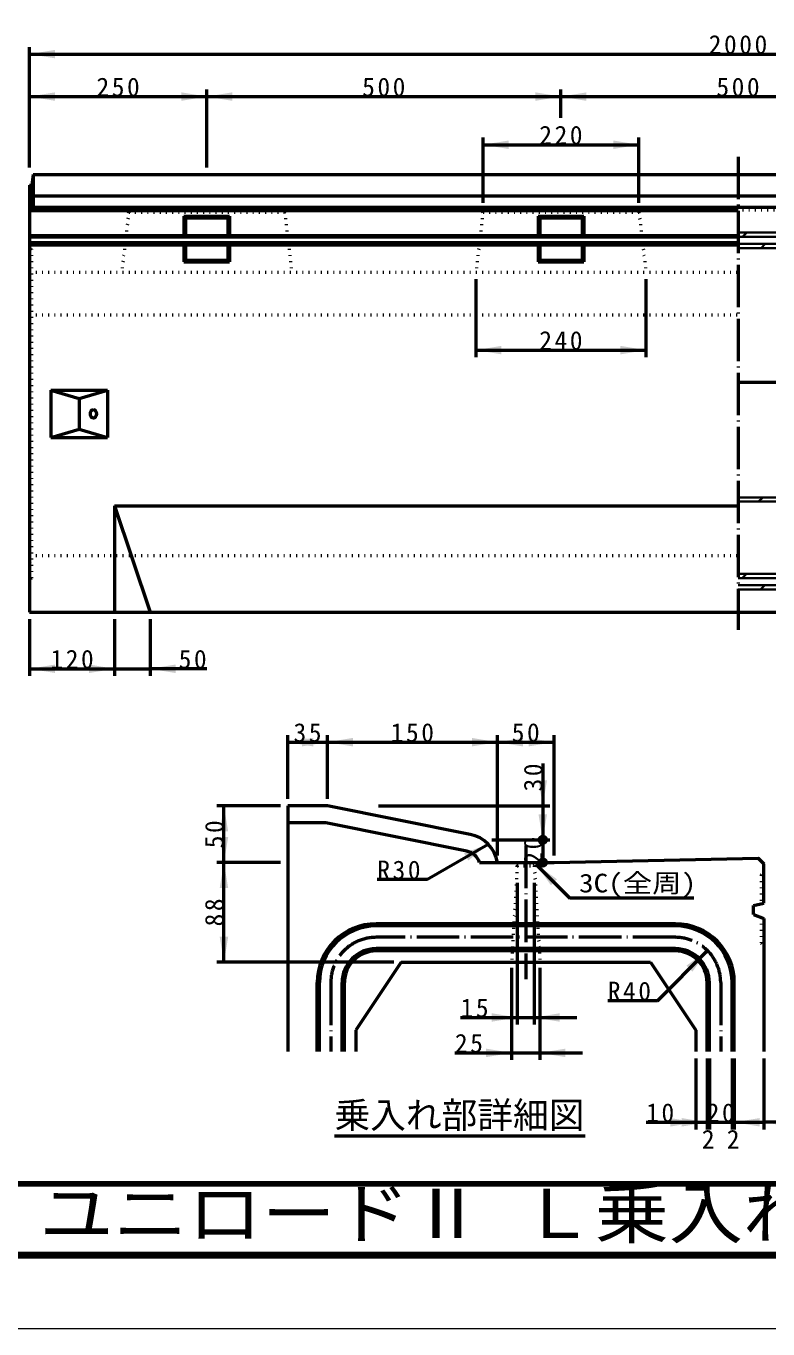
# Model space of a CAD drawing. Units: millimetres, scale not verified. Extents: x -2102 to 2102, y -1485 to 1485.
# Drawn here: x -205 to 842, y -1485 to 355 of the extents above; entities that cross this region are included whole.
import ezdxf
from ezdxf.enums import TextEntityAlignment as Align

# ---------------------------------------------------------------- set-up
doc = ezdxf.new("R2010")
doc.units = ezdxf.units.MM
doc.header["$LTSCALE"] = 5
doc.linetypes.add('DOTTED', pattern=[1.75, 0.25, -1.5])
doc.linetypes.add('LONG_DASHED_DOTTED', pattern=[15.25, 12, -1.5, 0.25, -1.5])
doc.layers.add('0-0_V-nasSTD', color=7, linetype='Continuous', lineweight=35)
doc.layers.add('0-1_0', color=7, linetype='Continuous', lineweight=50)
doc.styles.add('ＭＳ ゴシック', font='')
doc.styles.get('ＭＳ ゴシック').set_extended_font_data('MS Gothic')

msp = doc.modelspace()

# ---------------------------------------------------------------- linework, layer by layer
at = {"layer": '0-0_V-nasSTD'}
for p, q in [((799.825, 63.268), (901.825, 63.268)), ((799.825, 57.268), (901.825, 57.268)), ((806.259, 57.268), (812.259, 63.268)), ((799.825, 47.268), (901.825, 47.268)), ((901.825, 41.268), (799.825, 41.268)), ((832.185, 41.268), (838.185, 47.268)), ((799.825, -310.732), (901.825, -310.732)), ((828.743, -316.732), (834.743, -310.732)), ((799.825, -316.732), (901.825, -316.732)), ((799.825, -418.732), (901.825, -418.732)), ((805.596, -424.732), (811.596, -418.732)), ((901.825, -424.732), (799.825, -424.732)), ((799.825, -434.732), (901.825, -434.732)), ((799.825, -440.732), (901.825, -440.732)), ((831.523, -440.732), (837.523, -434.732))]:
    msp.add_line(p, q, dxfattribs=at)
at = {"layer": '0-0_V-nasSTD', "lineweight": 50}
for p, q in [((1902.825, -148.482), (799.825, -148.482)), ((488.134, -1045.176), (512.134, -1045.176)), ((512.134, -1045.176), (572.134, -1045.176)), ((480.134, -1095.176), (520.134, -1095.176)), ((520.134, -1095.176), (580.134, -1095.176))]:
    msp.add_line(p, q, dxfattribs=at)
at = {"layer": '0-0_V-nasSTD', "lineweight": 100}
msp.add_line((-1997.5, -1380), (1997.5, -1380), dxfattribs=at)
at = {"layer": '0-0_V-nasSTD', "lineweight": 18}
for points in [[(-2102.5, -1485), (-2102.5, 1485), (2102.5, 1485), (2102.5, -1485)], [(-2002.5, -1385), (-2002.5, 1385), (2002.5, 1385), (2002.5, -1385)]]:
    msp.add_lwpolyline(points, close=True, dxfattribs=at)
at = {"layer": '0-0_V-nasSTD', "lineweight": 50}
for centre in [(524.134, -794.376), (524.134, -826.376)]:
    msp.add_circle(centre, 5, dxfattribs=at)
msp.add_arc((412.973, -833.592), 47.71, 8.69924, 79.64595, dxfattribs=at)
at = {"layer": '0-0_V-nasSTD'}
for points in [[(-200.175, 315.268), (-164.175, 309.268), (-164.175, 321.268)], [(-200.175, 255.268), (-164.175, 249.268), (-164.175, 261.268)], [(13.825, 249.268), (13.825, 261.268), (49.825, 255.268)], [(49.825, 255.268), (85.825, 249.268), (85.825, 261.268)], [(513.825, 249.268), (513.825, 261.268), (549.825, 255.268)], [(549.825, 255.268), (585.825, 249.268), (585.825, 261.268)], [(439.825, 187.268), (475.825, 181.268), (475.825, 193.268)], [(623.825, 181.268), (623.825, 193.268), (659.825, 187.268)], [(429.825, -102.732), (465.825, -108.732), (465.825, -96.732)], [(633.825, -108.732), (633.825, -96.732), (669.825, -102.732)], [(-200.175, -552.732), (-164.175, -558.732), (-164.175, -546.732)], [(-116.175, -558.732), (-116.175, -546.732), (-80.175, -552.732)], [(-30.175, -552.732), (5.825, -558.732), (5.825, -546.732)], [(164.134, -656.376), (200.134, -662.376), (200.134, -650.376)], [(184.134, -662.376), (184.134, -650.376), (220.134, -656.376)], [(220.134, -656.376), (256.134, -662.376), (256.134, -650.376)], [(424.134, -662.376), (424.134, -650.376), (460.134, -656.376)], [(460.134, -656.376), (496.134, -662.376), (496.134, -650.376)], [(504.134, -662.376), (504.134, -650.376), (540.134, -656.376)], [(518.134, -710.376), (524.134, -746.376), (530.134, -710.376)], [(68.134, -782.376), (74.134, -746.376), (80.134, -782.376)], [(518.134, -758.376), (524.134, -794.376), (530.134, -758.376)], [(68.134, -790.376), (74.134, -826.376), (80.134, -790.376)], [(413.016, -813.15), (419.016, -823.542), (447.193, -800.346)], [(68.134, -862.376), (74.134, -826.376), (80.134, -862.376)], [(514.534, -828.776), (535.747, -858.474), (544.233, -849.989)], [(68.134, -931.176), (74.134, -967.176), (80.134, -931.176)], [(726.891, -971.934), (735.376, -980.419), (756.589, -950.721)], [(452.134, -1051.176), (452.134, -1039.176), (488.134, -1045.176)], [(512.134, -1045.176), (548.134, -1051.176), (548.134, -1039.176)], [(444.134, -1101.176), (444.134, -1089.176), (480.134, -1095.176)], [(520.134, -1095.176), (556.134, -1101.176), (556.134, -1089.176)], [(704.134, -1199.176), (704.134, -1187.176), (740.134, -1193.176)], [(720.134, -1199.176), (720.134, -1187.176), (756.134, -1193.176)], [(794.534, -1193.176), (830.534, -1199.176), (830.534, -1187.176)], [(836.134, -1193.176), (872.134, -1199.176), (872.134, -1187.176)]]:
    msp.add_solid(points, dxfattribs=at)
at = {"layer": '0-1_0'}
for p, q in [((-200.175, 155.268), (-200.175, 325.268)), ((-200.175, 315.268), (1799.825, 315.268)), ((49.825, 155.268), (49.825, 265.268)), ((549.825, 225.268), (549.825, 265.268)), ((-200.175, 255.268), (49.825, 255.268)), ((49.825, 255.268), (549.825, 255.268)), ((549.825, 255.268), (1049.825, 255.268)), ((439.825, 105.268), (439.825, 197.268)), ((439.825, 187.268), (659.825, 187.268)), ((659.825, 105.268), (659.825, 197.268)), ((-200.175, 130.268), (-200.175, -472.732)), ((-195.175, 145.268), (-197.175, 130.268)), ((-195.175, 145.268), (1794.825, 145.268)), ((-195.175, 145.268), (-195.175, 99.268)), ((-200.175, 115.268), (1799.825, 115.268)), ((-200.175, 99.268), (1799.825, 99.268)), ((-200.175, 94.268), (799.825, 94.268)), ((17.525, 86.568), (82.125, 86.568)), ((17.525, 86.568), (19.825, 84.268)), ((17.525, 86.568), (17.525, 59.283)), ((19.825, 84.268), (79.825, 84.268)), ((19.825, 84.268), (19.825, 59.283)), ((79.825, 84.268), (82.125, 86.568)), ((79.825, 84.268), (79.825, 59.283)), ((82.125, 86.568), (82.125, 59.283)), ((517.525, 86.568), (582.125, 86.568)), ((517.525, 86.568), (519.825, 84.268)), ((517.525, 86.568), (517.525, 59.283)), ((519.825, 84.268), (579.825, 84.268)), ((519.825, 84.268), (519.825, 59.283)), ((579.825, 84.268), (582.125, 86.568)), ((579.825, 84.268), (579.825, 59.283)), ((582.125, 86.568), (582.125, 59.283)), ((-200.175, 59.283), (799.825, 59.283)), ((-200.175, 57.268), (799.825, 57.268)), ((-200.175, 49.268), (799.825, 49.268)), ((-200.175, 45.91), (799.825, 45.91)), ((17.525, 45.91), (17.525, 21.968)), ((19.825, 45.91), (19.825, 24.268)), ((79.825, 45.91), (79.825, 24.268)), ((82.125, 45.91), (82.125, 21.968)), ((517.525, 45.91), (517.525, 21.968)), ((519.825, 45.91), (519.825, 24.268)), ((579.825, 45.91), (579.825, 24.268)), ((582.125, 45.91), (582.125, 21.968)), ((17.525, 21.968), (19.825, 24.268)), ((17.525, 21.968), (82.125, 21.968)), ((19.825, 24.268), (79.825, 24.268)), ((79.825, 24.268), (82.125, 21.968)), ((517.525, 21.968), (519.825, 24.268)), ((517.525, 21.968), (582.125, 21.968)), ((519.825, 24.268), (579.825, 24.268)), ((579.825, 24.268), (582.125, 21.968)), ((429.825, -2.732), (429.825, -112.732)), ((669.825, -2.732), (669.825, -112.732)), ((429.825, -102.732), (669.825, -102.732)), ((-170.175, -159.232), (-170.175, -226.232)), ((-170.175, -159.232), (-90.175, -159.232)), ((-90.175, -159.232), (-90.175, -226.232)), ((-130.175, -171.232), (-130.175, -214.232)), ((-170.175, -226.232), (-90.175, -226.232)), ((-80.175, -322.732), (-80.175, -472.732)), ((-80.175, -322.732), (-30.175, -472.732)), ((-80.175, -322.732), (799.825, -322.732)), ((-200.175, -472.732), (1799.825, -472.732)), ((-200.175, -482.732), (-200.175, -562.732)), ((-80.175, -482.732), (-80.175, -562.732)), ((-30.175, -482.732), (-30.175, -562.732)), ((49.825, -552.732), (-30.175, -552.732)), ((164.134, -736.376), (164.134, -646.376)), ((164.134, -656.376), (220.134, -656.376)), ((220.134, -736.376), (220.134, -646.376)), ((220.134, -656.376), (460.134, -656.376)), ((460.134, -816.376), (460.134, -646.376)), ((460.134, -656.376), (540.134, -656.376)), ((540.134, -816.376), (540.134, -646.376)), ((524.134, -686.376), (524.134, -746.376)), ((154.134, -746.376), (64.134, -746.376)), ((74.134, -826.376), (74.134, -746.376)), ((220.134, -746.376), (164.134, -746.376)), ((164.134, -746.376), (164.134, -1093.176)), ((421.548, -786.658), (220.134, -746.376)), ((292.134, -746.376), (534.134, -746.376)), ((524.134, -746.376), (524.134, -794.376)), ((217.758, -770.376), (164.134, -770.376)), ((416.841, -810.192), (217.758, -770.376)), ((360.59, -850.346), (447.193, -800.346)), ((452.134, -794.376), (534.134, -794.376)), ((524.134, -794.376), (524.134, -826.376)), ((154.134, -826.376), (64.134, -826.376)), ((74.134, -967.176), (74.134, -826.376)), ((434.981, -826.376), (540.134, -826.376)), ((514.534, -828.776), (562.245, -876.486)), ((836.134, -883.952), (836.134, -827.976)), ((360.59, -850.346), (290.59, -850.346)), ((488.134, -855.176), (488.134, -1055.176)), ((512.134, -855.176), (512.134, -1055.176)), ((737.245, -876.486), (562.245, -876.486)), ((821.734, -887.176), (836.134, -883.952)), ((821.734, -899.976), (821.734, -887.176)), ((821.734, -899.976), (836.134, -905.349)), ((711.334, -912.776), (288.934, -912.776)), ((711.334, -915.976), (288.934, -915.976)), ((836.134, -905.349), (836.134, -1093.176)), ((711.334, -947.976), (288.934, -947.976)), ((711.334, -951.176), (288.934, -951.176)), ((685.878, -1021.431), (756.589, -950.721)), ((314.134, -967.176), (64.134, -967.176)), ((324.134, -967.176), (260.134, -1063.176)), ((324.134, -967.176), (676.134, -967.176)), ((676.134, -967.176), (740.134, -1063.176)), ((480.134, -975.176), (480.134, -1105.176)), ((520.134, -975.176), (520.134, -1105.176)), ((205.734, -1093.176), (205.734, -995.976)), ((208.934, -1093.176), (208.934, -995.976)), ((240.934, -1093.176), (240.934, -995.976)), ((244.134, -1093.176), (244.134, -995.976)), ((756.134, -1093.176), (756.134, -995.976)), ((759.334, -1093.176), (759.334, -995.976)), ((791.334, -1093.176), (791.334, -995.976)), ((794.534, -1093.176), (794.534, -995.976)), ((685.878, -1021.431), (615.878, -1021.431)), ((408.134, -1045.176), (488.134, -1045.176)), ((260.134, -1063.176), (260.134, -1093.176)), ((740.134, -1063.176), (740.134, -1093.176)), ((400.134, -1095.176), (480.134, -1095.176)), ((740.134, -1103.176), (740.134, -1203.176)), ((756.134, -1103.176), (756.134, -1203.176)), ((759.334, -1103.176), (759.334, -1203.176)), ((791.334, -1103.176), (791.334, -1203.176)), ((794.534, -1103.176), (794.534, -1203.176)), ((836.134, -1103.176), (836.134, -1203.176)), ((670.134, -1193.176), (740.134, -1193.176)), ((740.134, -1193.176), (756.134, -1193.176)), ((906.134, -1193.176), (836.134, -1193.176)), ((230.124, -1212.506), (584.133, -1212.506))]:
    msp.add_line(p, q, dxfattribs=at)
at = {"layer": '0-1_0', "linetype": 'LONG_DASHED_DOTTED'}
for p, q in [((799.825, 170.268), (799.825, -497.732)), ((500.134, -802.376), (500.134, -991.176)), ((711.334, -931.976), (288.934, -931.976)), ((224.934, -995.976), (224.934, -1093.176)), ((775.334, -995.976), (775.334, -1093.176))]:
    msp.add_line(p, q, dxfattribs=at)
at = {"layer": '0-1_0', "linetype": 'DOTTED'}
for p, q in [((-200.175, 95.268), (1799.825, 95.268)), ((-60.175, 92.268), (-70.175, 7.268)), ((-60.175, 92.268), (-63.175, 95.268)), ((159.825, 92.268), (169.825, 7.268)), ((439.825, 92.268), (429.825, 7.268)), ((439.825, 92.268), (436.825, 95.268)), ((659.825, 92.268), (662.825, 95.268)), ((-197.175, 39.268), (-200.175, 41.268)), ((-197.175, -424.732), (-197.175, 39.268)), ((-200.175, 17.268), (-197.175, 19.268)), ((-200.175, 7.268), (799.825, 7.268)), ((-200.175, -52.732), (799.825, -52.732)), ((-200.175, -392.732), (799.825, -392.732)), ((-200.175, -402.732), (-197.175, -404.732)), ((-197.175, -424.732), (-200.175, -426.732)), ((488.134, -831.176), (483.334, -826.376)), ((512.134, -831.176), (516.934, -826.376)), ((488.134, -831.176), (480.134, -967.176)), ((488.134, -831.176), (512.134, -831.176)), ((512.134, -831.176), (520.134, -967.176)), ((832.454, -843.976), (836.134, -840.296)), ((832.454, -843.976), (832.454, -884.776))]:
    msp.add_line(p, q, dxfattribs=at)
at = {"layer": '0-1_0', "lineweight": 100}
msp.add_line((-1997.5, -1280), (1997.5, -1280), dxfattribs=at)
at = {"layer": '0-1_0'}
for points in [[(-200.175, 130.268), (-197.175, 130.268), (-197.175, 99.268)], [(-170.175, -159.232), (-130.175, -171.232), (-90.175, -159.232)], [(-170.175, -226.232), (-130.175, -214.232), (-90.175, -226.232)], [(-200.175, -552.732), (-80.175, -552.732), (-30.175, -552.732)], [(540.134, -826.376), (828.134, -819.976), (836.134, -827.976)], [(756.134, -1193.176), (759.334, -1193.176), (791.334, -1193.176), (794.534, -1193.176), (836.134, -1193.176)]]:
    msp.add_lwpolyline(points, dxfattribs=at)
at = {"layer": '0-1_0', "linetype": 'DOTTED'}
for points in [[(-60.175, 92.268), (159.825, 92.268), (162.825, 95.268)], [(439.825, 92.268), (659.825, 92.268), (669.825, 7.268)], [(832.454, -903.976), (832.454, -939.976), (836.134, -943.656)]]:
    msp.add_lwpolyline(points, dxfattribs=at)
at = {"layer": '0-1_0'}
for centre, radius, start, end in [((412.134, -833.726), 24, 17.83486, 78.69007), ((288.934, -995.976), 83.2, 90, 180), ((288.934, -995.976), 80, 90, 180), ((711.334, -995.976), 83.2, 0, 90), ((711.334, -995.976), 80, 0, 90), ((288.934, -995.976), 48, 90, 180), ((288.934, -995.976), 44.8, 90, 180), ((711.334, -995.976), 48, 0, 90), ((711.334, -995.976), 44.8, 0, 90)]:
    msp.add_arc(centre, radius, start, end, dxfattribs=at)
at = {"layer": '0-1_0', "linetype": 'LONG_DASHED_DOTTED'}
for centre, start, end in [((288.934, -995.976), 90, 180), ((711.334, -995.976), 0, 90)]:
    msp.add_arc(centre, 64, start, end, dxfattribs=at)
at = {"layer": '0-1_0'}
msp.add_ellipse((-110.175, -192.732), major_axis=(0, 6), ratio=0.707107, dxfattribs=at)

# ---------------------------------------------------------------- texts
at = {"layer": '0-0_V-nasSTD', "style": 'ＭＳ ゴシック'}
for s, height, width, p in [('3C(全周)', 26.39, 1.15, (575.245, -876.486)), ('ユニロードⅡ Ｌ乗入れＡ', 69.65, 1.1, (-186.018, -1377.53))]:
    msp.add_text(s, height=height, dxfattribs=dict(at, width=width)).set_placement(p, align=Align.BOTTOM_LEFT)
for s, height, p in [('乗入れ部詳細図', 36.95, (230.124, -1212.506)), ('2', 26.39, (748.734, -1238.176)), ('2', 26.39, (783.934, -1238.176))]:
    msp.add_text(s, height=height, dxfattribs=at).set_placement(p, align=Align.BOTTOM_LEFT)
at = {"layer": '0-0_V-nasSTD', "char_height": 26.39, "attachment_point": 7, "style": 'ＭＳ ゴシック'}
for s, insert in [('\\T1.2;2000', (758.425, 315.268)), ('\\T1.2;250', (-105.775, 255.268)), ('\\T1.2;500', (269.225, 255.268)), ('\\T1.2;500', (769.225, 255.268)), ('\\T1.2;220', (519.225, 187.268)), ('\\T1.2;240', (519.225, -102.732)), ('\\T1.2;120', (-170.775, -552.732)), ('\\T1.2;50', (10.225, -552.735)), ('\\T1.2;35', (172.334, -656.376)), ('\\T1.2;150', (309.534, -656.376)), ('\\T1.2;50', (480.334, -656.376)), ('\\T1.2;R30', (290.59, -850.346)), ('\\T1.2;R40', (615.878, -1021.431)), ('\\T1.2;15', (408.134, -1045.176)), ('\\T1.2;25', (400.134, -1095.176)), ('\\T1.2;10', (670.134, -1193.176)), ('\\T1.2;20', (755.534, -1193.176))]:
    msp.add_mtext(s, dxfattribs=dict(at, insert=insert))
at = {"layer": '0-0_V-nasSTD', "char_height": 26.39, "attachment_point": 7, "rotation": 90, "style": 'ＭＳ ゴシック'}
for s, insert in [('\\T1.2;30', (524.134, -725.976)), ('\\T1.2;50', (74.134, -806.176)), ('\\T1.2;20', (524.134, -829.395)), ('\\T1.2;88', (74.134, -916.576))]:
    msp.add_mtext(s, dxfattribs=dict(at, insert=insert))

doc.saveas('drawing.dxf')
